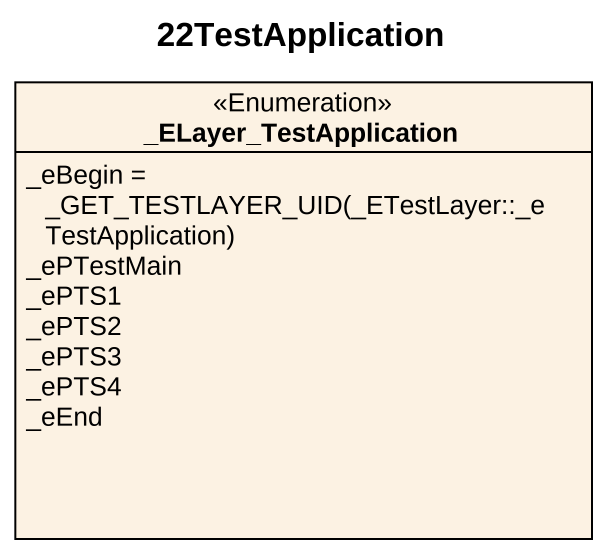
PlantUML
@startuml
title 22TestApplication
hide circle
hide empty members
enum "_ELayer_TestApplication" as ELayer_TestApplication <<Enumeration>> {
  {field} _eBegin = _GET_TESTLAYER_UID(_ETestLayer::_eTestApplication)
  _ePTestMain
  _ePTS1
  _ePTS2
  _ePTS3
  _ePTS4
  _eEnd
}
@enduml
